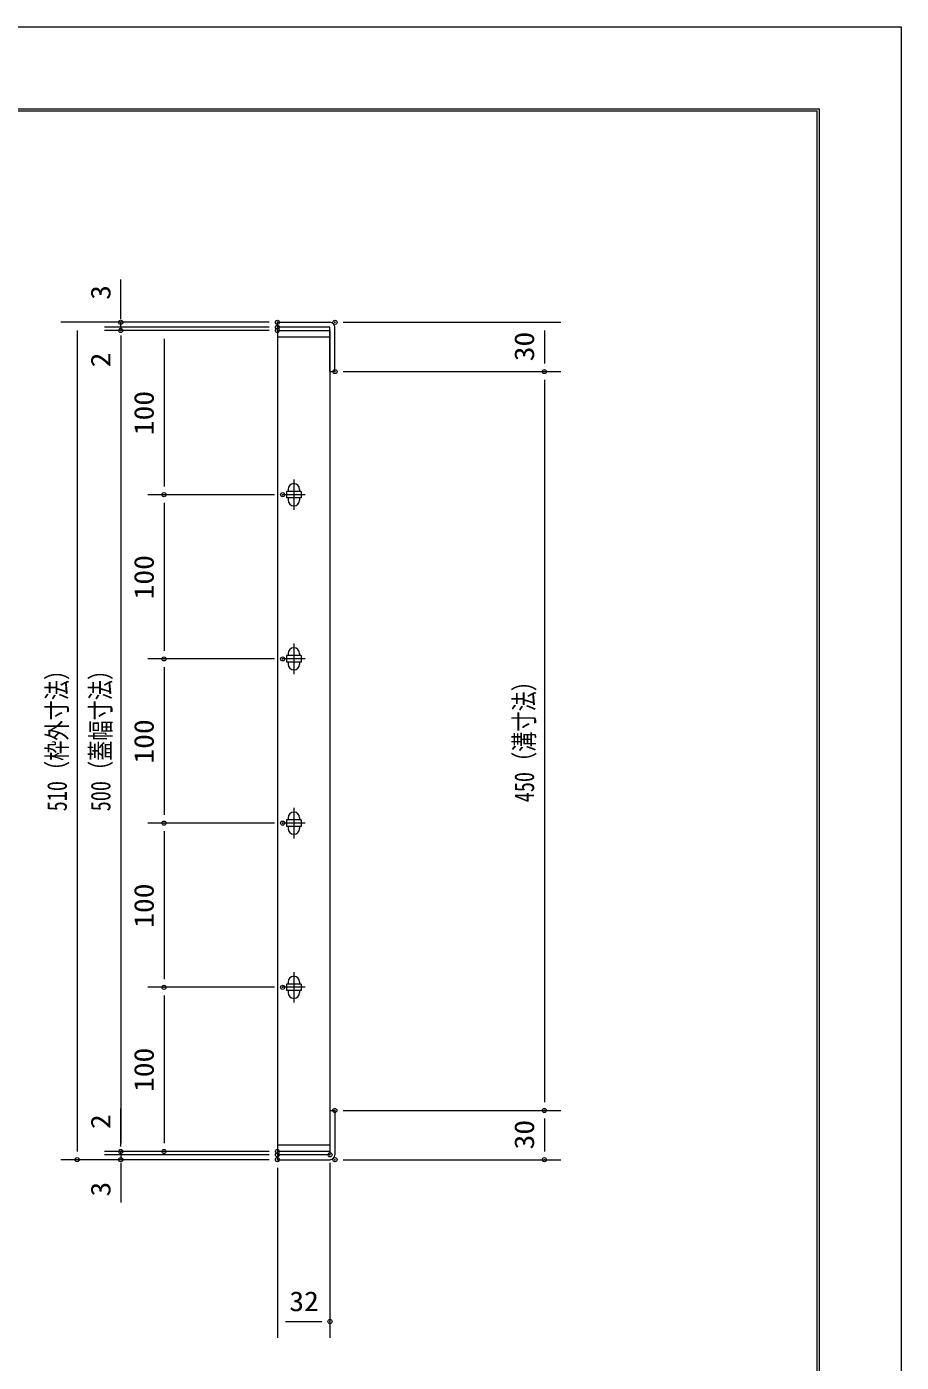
# Model space of a CAD drawing. Units: millimetres, scale not verified. Extents: x -1050 to 1050, y -742 to 742.
# Drawn here: x 517 to 1050, y -71 to 742 of the extents above; entities that cross this region are included whole.
import ezdxf
from ezdxf.enums import TextEntityAlignment as Align

# ---------------------------------------------------------------- set-up
doc = ezdxf.new("R2010")
doc.units = ezdxf.units.MM
doc.header["$LTSCALE"] = 5
doc.header["$PDMODE"] = 32
doc.header["$PDSIZE"] = 2.5
doc.linetypes.add('CHAIN1', pattern=[8, 5, -1, 1, -1])
for name, color, linetype, lineweight in [('0-0_7-図\u3000枠', 4, 'Continuous', 9), ('0-1_寸法注釈', 2, 'Continuous', 9), ('0-5_DEFPOINTS', 134, 'Continuous', 9), ('0-6_枠', 7, 'Continuous', 9), ('0-7_蓋', 5, 'Continuous', 9), ('0-A_中心線', 6, 'CHAIN1', 9)]:
    doc.layers.add(name, color=color, linetype=linetype, lineweight=lineweight)
doc.styles.add('ＭＳ ゴシック', font='')
doc.styles.get('ＭＳ ゴシック').set_extended_font_data('MS Gothic')

msp = doc.modelspace()

# ---------------------------------------------------------------- linework, layer by layer
at = {"layer": '0-0_7-図\u3000枠'}
for p in [(-973.75, 691.25), (998.75, -691.25)]:
    msp.add_line(p, (998.75, 691.25), dxfattribs=at)
msp.add_lwpolyline([(-975, 692.5), (1000, 692.5), (1000, -692.5)], dxfattribs=at)
at = {"layer": '0-1_寸法注釈'}
for p, q in [((574.681, 567.475), (574.681, 588.588)), ((574.681, 564.475), (574.681, 569.475)), ((665.063, 562.475), (538.149, 562.475)), ((665.063, 562.475), (564.681, 562.475)), ((574.681, 559.475), (574.681, 562.475)), ((710.11, 562.475), (842.677, 562.475)), ((548.149, 557.475), (548.149, 57.475)), ((665.063, 559.475), (564.681, 559.475)), ((665.063, 559.475), (564.681, 559.475)), ((665.063, 557.475), (564.681, 557.475)), ((665.063, 557.475), (564.681, 557.475)), ((574.681, 559.475), (574.681, 557.475)), ((574.681, 554.475), (574.681, 549.475)), ((665.063, 557.475), (591.062, 557.475)), ((832.677, 557.475), (832.677, 537.475)), ((574.681, 552.475), (574.681, 531.362)), ((574.681, 552.475), (574.681, 62.475)), ((601.062, 552.475), (601.062, 462.475)), ((710.11, 532.475), (842.677, 532.475)), ((710.11, 532.475), (842.677, 532.475)), ((832.677, 527.475), (832.677, 87.475)), ((668.253, 457.475), (591.062, 457.475)), ((668.253, 457.475), (591.062, 457.475)), ((601.062, 452.475), (601.062, 362.475)), ((668.253, 357.475), (591.062, 357.475)), ((668.253, 357.475), (591.062, 357.475)), ((601.062, 352.475), (601.062, 262.475)), ((668.253, 257.475), (591.062, 257.475)), ((668.253, 257.475), (591.062, 257.475)), ((601.062, 252.475), (601.062, 162.475)), ((668.253, 157.475), (591.062, 157.475)), ((668.253, 157.475), (591.062, 157.475)), ((601.062, 152.475), (601.062, 62.475)), ((574.681, 62.475), (574.681, 83.588)), ((710.063, 82.475), (842.677, 82.475)), ((710.063, 82.475), (842.677, 82.475)), ((832.677, 77.475), (832.677, 57.475)), ((574.681, 60.475), (574.681, 65.475)), ((665.063, 57.475), (564.681, 57.475)), ((665.063, 57.475), (564.681, 57.475)), ((574.681, 55.475), (574.681, 57.475)), ((665.063, 57.475), (591.062, 57.475)), ((665.063, 52.475), (538.149, 52.475)), ((665.063, 55.475), (564.681, 55.475)), ((665.063, 55.475), (564.681, 55.475)), ((665.063, 52.475), (564.681, 52.475)), ((574.681, 55.475), (574.681, 52.475)), ((574.681, 50.475), (574.681, 45.475)), ((702.063, 50.475), (702.063, -56.047)), ((710.11, 52.475), (842.677, 52.475)), ((574.681, 47.475), (574.681, 26.362)), ((670.063, 47.475), (670.063, -56.047)), ((675.063, -46.047), (697.063, -46.047))]:
    msp.add_line(p, q, dxfattribs=at)
at = {"layer": '0-5_DEFPOINTS'}
msp.add_lwpolyline([(-1050, -742.5), (-1050, 742.5), (1050, 742.5), (1050, -742.5)], close=True, dxfattribs=at)
for p in [(574.681, 562.475), (670.063, 562.475), (705.11, 562.475), (574.681, 557.475), (670.063, 559.475), (670.063, 557.475), (670.063, 557.475), (705.11, 532.475), (832.677, 532.475), (601.062, 457.475), (673.253, 457.475), (601.062, 357.475), (673.253, 357.475), (601.062, 257.475), (673.253, 257.475), (601.062, 157.475), (673.253, 157.475), (705.063, 82.475), (832.677, 82.475), (574.681, 57.475), (601.062, 57.475), (670.063, 57.475), (670.063, 57.475), (548.149, 52.475), (574.681, 52.475), (670.063, 55.475), (670.063, 55.475), (670.063, 52.475), (702.063, 55.475), (705.11, 52.475), (832.677, 52.475), (702.063, -46.047)]:
    msp.add_point(p, dxfattribs=at)
at = {"layer": '0-6_枠'}
for p, q in [((670.063, 559.475), (670.063, 562.475)), ((670.063, 562.475), (702.063, 562.475)), ((702.063, 559.475), (670.063, 559.475)), ((702.063, 532.475), (702.063, 559.475)), ((705.063, 532.475), (705.063, 559.475)), ((702.063, 532.475), (705.063, 532.475)), ((702.063, 82.475), (705.063, 82.475)), ((702.063, 82.475), (702.063, 55.475)), ((705.063, 82.475), (705.063, 55.475)), ((702.063, 55.475), (670.063, 55.475))]:
    msp.add_line(p, q, dxfattribs=at)
msp.add_lwpolyline([(670.063, 55.475), (670.063, 52.475), (702.063, 52.475)], dxfattribs=at)
for centre, start, end in [((702.063, 559.475), 0, 90), ((702.063, 55.475), 270, 0)]:
    msp.add_arc(centre, 3, start, end, dxfattribs=at)
at = {"layer": '0-7_蓋'}
for p, q in [((670.063, 557.475), (670.063, 57.475)), ((670.063, 557.475), (702.063, 557.475)), ((702.063, 553.475), (670.063, 553.475)), ((702.063, 557.475), (702.063, 57.475)), ((684.563, 459.475), (675.563, 459.475)), ((675.563, 459.475), (675.563, 455.475)), ((676.563, 460.725), (676.563, 459.475)), ((683.563, 460.725), (683.563, 459.475)), ((684.563, 459.475), (684.563, 455.475)), ((684.563, 455.475), (675.563, 455.475)), ((676.563, 455.475), (676.563, 454.225)), ((683.563, 455.475), (683.563, 454.225)), ((675.563, 359.475), (675.563, 355.475)), ((684.563, 359.475), (675.563, 359.475)), ((676.563, 360.725), (676.563, 359.475)), ((683.563, 360.725), (683.563, 359.475)), ((684.563, 359.475), (684.563, 355.475)), ((684.563, 355.475), (675.563, 355.475)), ((676.563, 355.475), (676.563, 354.225)), ((683.563, 355.475), (683.563, 354.225)), ((676.563, 260.725), (676.563, 259.475)), ((683.563, 260.725), (683.563, 259.475)), ((684.563, 259.475), (675.563, 259.475)), ((675.563, 259.475), (675.563, 255.475)), ((684.563, 255.475), (675.563, 255.475)), ((676.563, 255.475), (676.563, 254.225)), ((683.563, 255.475), (683.563, 254.225)), ((684.563, 259.475), (684.563, 255.475)), ((684.563, 159.475), (675.563, 159.475)), ((675.563, 159.475), (675.563, 155.475)), ((684.563, 155.475), (675.563, 155.475)), ((676.563, 160.725), (676.563, 159.475)), ((676.563, 155.475), (676.563, 154.225)), ((683.563, 160.725), (683.563, 159.475)), ((683.563, 155.475), (683.563, 154.225)), ((684.563, 159.475), (684.563, 155.475)), ((670.063, 61.475), (702.063, 61.475)), ((702.063, 57.475), (670.063, 57.475))]:
    msp.add_line(p, q, dxfattribs=at)
for centre, start, end in [((680.063, 460.725), 0, 180), ((680.063, 454.225), 180, 0), ((680.063, 360.725), 0, 180), ((680.063, 354.225), 180, 0), ((680.063, 260.725), 0, 180), ((680.063, 254.225), 180, 0), ((680.063, 160.725), 0, 180), ((680.063, 154.225), 180, 0)]:
    msp.add_arc(centre, 3.5, start, end, dxfattribs=at)
at = {"layer": '0-7_蓋', "color": 7}
for p in [(670.063, 557.475), (670.063, 57.475)]:
    msp.add_point(p, dxfattribs=at)
at = {"layer": '0-A_中心線'}
for p, q in [((680.063, 466.775), (680.063, 448.175)), ((686.872, 457.475), (673.253, 457.475)), ((680.063, 366.775), (680.063, 348.175)), ((686.872, 357.475), (673.253, 357.475)), ((680.063, 266.775), (680.063, 248.175)), ((686.872, 257.475), (673.253, 257.475)), ((680.063, 166.775), (680.063, 148.175)), ((686.872, 157.475), (673.253, 157.475))]:
    msp.add_line(p, q, dxfattribs=at)

# ---------------------------------------------------------------- texts
at = {"layer": '0-1_寸法注釈', "color": 7, "style": 'ＭＳ ゴシック'}
for s, height, width, p in [('3', 12.02, 1.1, (571.994, 576.165)), ('30', 12.02, 1.1, (829.99, 538.742)), ('2', 12.02, 1.1, (571.994, 535.052)), ('100', 12.02, 1.1, (598.375, 493.72)), ('100', 12.02, 1.1, (598.375, 393.72)), ('510（枠外寸法）', 12.03, 0.75, (545.462, 264.682)), ('500（蓋幅寸法）', 12.03, 0.75, (571.994, 264.682)), ('450（溝寸法）', 12.03, 0.75, (829.99, 270.184)), ('100', 12.02, 1.1, (598.375, 293.72)), ('100', 12.02, 1.1, (598.375, 193.72)), ('100', 12.02, 1.1, (598.375, 93.72)), ('2', 12.02, 1.1, (571.994, 71.165)), ('30', 12.02, 1.1, (829.99, 58.742)), ('3', 12.02, 1.1, (571.994, 30.052))]:
    msp.add_text(s, height=height, rotation=90, dxfattribs=dict(at, width=width)).set_placement(p, align=Align.BOTTOM_LEFT)
at = {"layer": '0-1_寸法注釈', "color": 7, "style": 'ＭＳ ゴシック', "width": 1.1}
msp.add_text('32', height=12.02, dxfattribs=at).set_placement((677.329, -43.36), align=Align.BOTTOM_LEFT)

doc.saveas('drawing.dxf')
